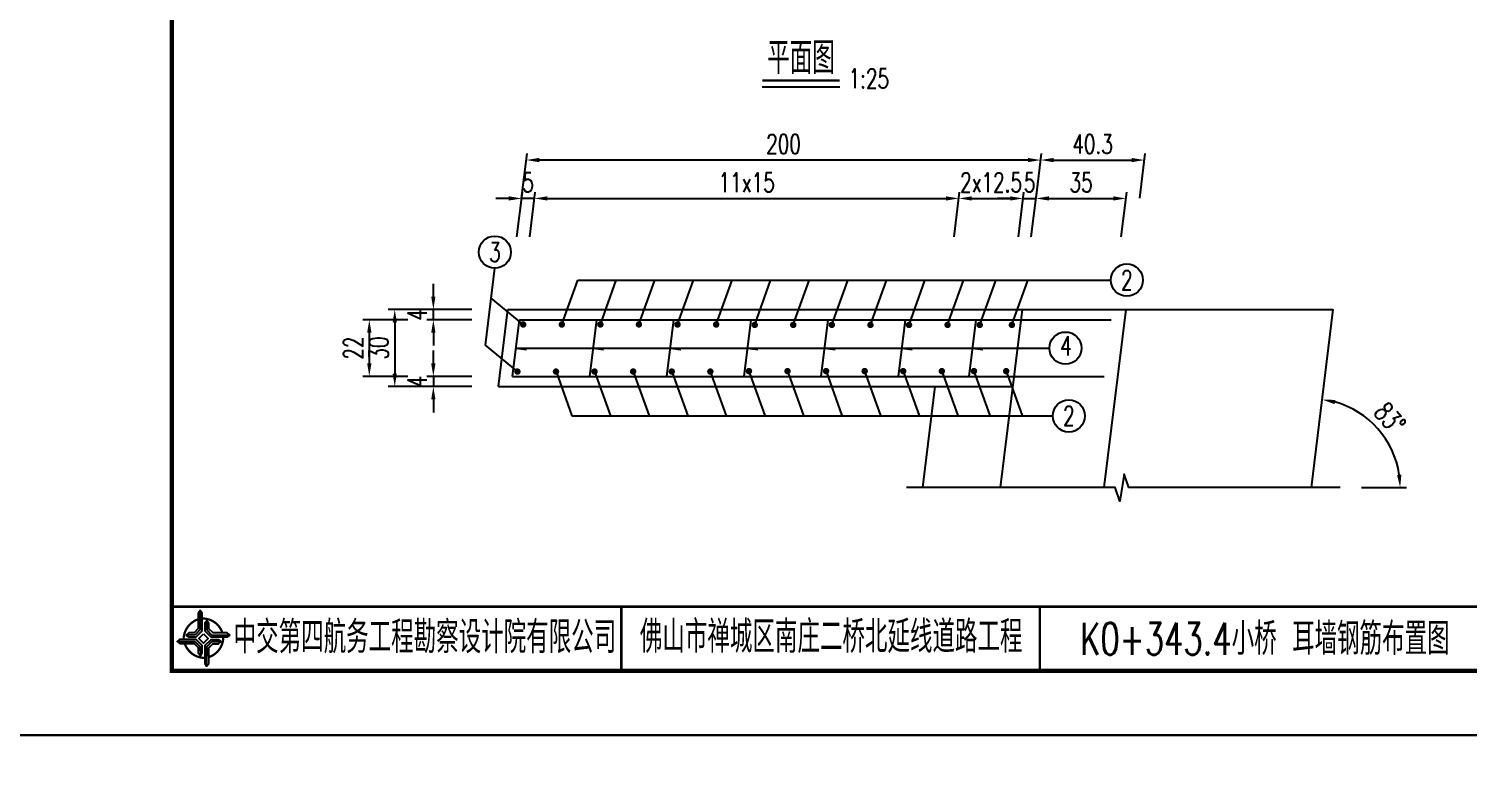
# Model space of a CAD drawing. Header units: millimetres. Extents: x -51 to 12129, y -1309 to -715.
# Drawn here: x 3737.5 to 3961.4, y -1016.5 to -901.8 of the extents above; entities that cross this region are included whole.
import ezdxf
from ezdxf.enums import TextEntityAlignment as Align

# ---------------------------------------------------------------- set-up
doc = ezdxf.new("R2010")
doc.units = ezdxf.units.MM
doc.header["$LTSCALE"] = 0.25
for name, color, linetype in [('图框', 7, 'Continuous'), ('文字', 7, 'Continuous'), ('标注', 4, 'Continuous'), ('次轮廓线', 7, 'Continuous'), ('钢筋', 6, 'Continuous')]:
    doc.layers.add(name, color=color, linetype=linetype)
doc.styles.get("Standard").update_dxf_attribs({"font": 'simplex1.shx', "width": 0.7, "bigfont": 'hztxt.shx'})
doc.dimstyles.new('比例1：25', dxfattribs={"dimtxt": 3, "dimasz": 2, "dimexe": 1, "dimexo": 1, "dimgap": 1, "dimtad": 1, "dimdec": 1, "dimlfac": 2.5, "dimzin": 9, "dimdsep": 46, "dimtxsty": 'Standard', "dimcen": -0.09, "dimclrd": 4, "dimclre": 4, "dimclrt": 7, "dimaunit": 1, "dimadec": 0, "dimazin": 0, "dimtfac": 0.0005, "dimtdec": 1, "dimtix": 1, "dimtmove": 2, "dimatfit": 3, "dimfxl": 0, "dimtolj": 1, "dimtzin": 13, "dimarcsym": 0})

# ---------------------------------------------------------------- blocks, each defined once
blk = doc.blocks.new('tb')
at = {"lineweight": -3}
h = blk.add_hatch(color=256, dxfattribs=at)
h.paths.add_polyline_path([(-1.23, -0.13), (-3.78, -0.14), (-4.14, -0.41), (-1.4, -0.44), (-0.56, -1.24), (-0.54, -2.62), (-0.27, -2.2), (-0.26, -1.06)])
h.paths.add_polyline_path([(0.13, -1.08), (0.14, -3.86), (0.41, -4.26), (0.44, -1.24), (1.25, -0.43), (2.66, -0.43), (2.26, -0.16), (1.07, -0.15)])
h.paths.add_polyline_path([(1.08, 0.3), (3.62, 0.3), (4.02, 0.56), (1.25, 0.57), (0.43, 1.39), (0.43, 2.8), (0.16, 2.41), (0.15, 1.24)])
h.paths.add_polyline_path([(-0.28, 1.21), (-0.28, 3.99), (-0.56, 4.39), (-0.57, 1.41), (-1.38, 0.6), (-2.74, 0.56), (-2.33, 0.3), (-1.2, 0.29)])
for p, q in [((-0.56, 4.39), (-0.57, 1.41)), ((0.43, 2.8), (0.43, 1.39)), ((-1.38, 0.6), (-2.74, 0.56)), ((-0.57, 1.41), (-1.38, 0.6)), ((0.43, 1.39), (1.25, 0.57)), ((1.25, 0.57), (4.02, 0.56)), ((-4.14, -0.41), (-1.4, -0.44)), ((-1.4, -0.44), (-0.56, -1.24)), ((-0.56, -1.24), (-0.54, -2.62)), ((0.41, -4.26), (0.44, -1.24)), ((0.44, -1.24), (1.25, -0.43)), ((1.25, -0.43), (2.66, -0.43))]:
    blk.add_line(p, q, dxfattribs=at)
at = {"lineweight": -3, "const_width": 0.35, "flags": 128}
for points in [[(-0.9, 3.02, 0.324167), (-3.16, -0.14)], [(2.88, 0.92, 0.324403), (-0.24, 3.15)], [(0.75, -2.86, 0.325418), (3.02, 0.26)], [(-2.98, -0.76, 0.322976), (0.14, -2.98)]]:
    blk.add_lwpolyline(points, format="xyb", dxfattribs=at)
at = {"lineweight": -3, "flags": 128}
for points in [[(-0.9, 3.99), (-0.9, 1.58), (-1.53, 0.91), (-2.34, 0.91), (-2.74, 0.56), (-2.33, 0.3), (-1.2, 0.29), (-0.28, 1.21), (-0.28, 3.99), (-0.56, 4.39)], [(3.62, 0.92), (1.43, 0.92), (0.77, 1.54), (0.77, 2.38), (0.43, 2.8), (0.16, 2.41), (0.15, 1.24), (1.08, 0.3), (3.62, 0.3), (4.02, 0.56)], [(-0.04, 0.77), (0.68, 0.04), (-0.04, -0.69), (-0.77, 0.05)], [(-3.73, -0.76), (-1.54, -0.76), (-0.89, -1.39), (-0.89, -2.21), (-0.54, -2.62), (-0.27, -2.2), (-0.26, -1.06), (-1.23, -0.13), (-3.78, -0.14), (-4.14, -0.41)], [(0.75, -3.85), (0.75, -1.43), (1.4, -0.78), (2.26, -0.78), (2.66, -0.43), (2.26, -0.16), (1.07, -0.15), (0.13, -1.08), (0.14, -3.86), (0.41, -4.26)]]:
    blk.add_lwpolyline(points, close=True, dxfattribs=at)
blk = doc.blocks.new('*D234')
at = {"layer": 'Defpoints', "color": 0}
for p in [(3800.43, -945.44), (3813.84, -945.44), (3813.84, -947.04)]:
    blk.add_point(p, dxfattribs=at)
at = {"layer": '次轮廓线', "color": 4, "lineweight": -2}
for p, q in [((3800.43, -943.44), (3800.43, -941.44)), ((3806.43, -945.44), (3799.43, -945.44)), ((3800.43, -947.04), (3800.43, -945.44)), ((3806.43, -947.04), (3799.43, -947.04)), ((3800.43, -949.04), (3800.43, -951.04))]:
    blk.add_line(p, q, dxfattribs=at)
at = {"layer": '次轮廓线', "color": 4}
for points in [[(3800.1, -943.44), (3800.76, -943.44), (3800.43, -945.44)], [(3800.1, -949.04), (3800.76, -949.04), (3800.43, -947.04)]]:
    blk.add_solid(points, dxfattribs=at)
at = {"layer": '次轮廓线', "color": 7, "insert": (3797.93, -946.24), "char_height": 3, "attachment_point": 5, "rotation": 90}
blk.add_mtext('\\A1;4', dxfattribs=at)
blk = doc.blocks.new('*D235')
at = {"layer": 'Defpoints', "color": 0}
for p in [(3812.03, -945.44), (3794.43, -957.44), (3812.03, -957.44)]:
    blk.add_point(p, dxfattribs=at)
at = {"layer": '次轮廓线', "color": 4, "lineweight": -2}
for p, q in [((3800.43, -945.44), (3793.43, -945.44)), ((3794.43, -947.44), (3794.43, -955.44)), ((3800.43, -957.44), (3793.43, -957.44))]:
    blk.add_line(p, q, dxfattribs=at)
at = {"layer": '次轮廓线', "color": 4}
for points in [[(3794.1, -947.44), (3794.76, -947.44), (3794.43, -945.44)], [(3794.1, -955.44), (3794.76, -955.44), (3794.43, -957.44)]]:
    blk.add_solid(points, dxfattribs=at)
at = {"layer": '次轮廓线', "color": 7, "insert": (3791.93, -951.44), "char_height": 3, "attachment_point": 5, "rotation": 90}
blk.add_mtext('\\A1;30', dxfattribs=at)
blk = doc.blocks.new('*D236')
at = {"layer": 'Defpoints', "color": 0}
for p in [(3803.88, -947.04), (3790.47, -955.84), (5074.33, -955.84)]:
    blk.add_point(p, dxfattribs=at)
at = {"layer": '次轮廓线', "color": 4, "lineweight": -2}
for p, q in [((3796.47, -947.04), (3789.47, -947.04)), ((3790.47, -949.04), (3790.47, -953.84)), ((3796.47, -955.84), (3789.47, -955.84))]:
    blk.add_line(p, q, dxfattribs=at)
at = {"layer": '次轮廓线', "color": 4}
for points in [[(3790.14, -949.04), (3790.8, -949.04), (3790.47, -947.04)], [(3790.14, -953.84), (3790.8, -953.84), (3790.47, -955.84)]]:
    blk.add_solid(points, dxfattribs=at)
at = {"layer": '次轮廓线', "color": 7, "insert": (3787.97, -951.44), "char_height": 3, "attachment_point": 5, "rotation": 90}
blk.add_mtext('\\A1;22', dxfattribs=at)
blk = doc.blocks.new('*D237')
at = {"layer": 'Defpoints', "color": 0}
for p in [(3814.63, -955.84), (3800.43, -957.44), (3814.63, -957.44)]:
    blk.add_point(p, dxfattribs=at)
at = {"layer": '次轮廓线', "color": 4, "lineweight": -2}
for p, q in [((3800.43, -953.84), (3800.43, -951.84)), ((3806.43, -955.84), (3799.43, -955.84)), ((3800.43, -955.84), (3800.43, -957.44)), ((3806.43, -957.44), (3799.43, -957.44)), ((3800.43, -959.44), (3800.43, -961.44))]:
    blk.add_line(p, q, dxfattribs=at)
at = {"layer": '次轮廓线', "color": 4}
for points in [[(3800.1, -953.84), (3800.76, -953.84), (3800.43, -955.84)], [(3800.1, -959.44), (3800.76, -959.44), (3800.43, -957.44)]]:
    blk.add_solid(points, dxfattribs=at)
at = {"layer": '次轮廓线', "color": 7, "insert": (3797.93, -956.64), "char_height": 3, "attachment_point": 5, "rotation": 90}
blk.add_mtext('\\A1;4', dxfattribs=at)
blk = doc.blocks.new('*D238')
at = {"layer": 'Defpoints', "color": 0}
for p in [(3814.89, -922.2), (3812.53, -941.41), (3892.53, -941.41)]:
    blk.add_point(p, dxfattribs=at)
at = {"layer": '次轮廓线', "color": 4, "lineweight": -2}
for p, q in [((3814.16, -928.15), (3815.01, -921.2)), ((3892.89, -922.2), (3816.89, -922.2)), ((3894.16, -928.15), (3895.01, -921.2))]:
    blk.add_line(p, q, dxfattribs=at)
at = {"layer": '次轮廓线', "color": 4}
for points in [[(3816.89, -921.87), (3816.89, -922.53), (3814.89, -922.2)], [(3892.89, -921.87), (3892.89, -922.53), (3894.89, -922.2)]]:
    blk.add_solid(points, dxfattribs=at)
at = {"layer": '次轮廓线', "color": 7, "insert": (3854.89, -919.7), "char_height": 3, "attachment_point": 5}
blk.add_mtext('\\A1;200', dxfattribs=at)
blk = doc.blocks.new('*D239')
at = {"layer": 'Defpoints', "color": 0}
for p in [(3911.01, -922.2), (3892.04, -945.41), (3908.16, -945.41)]:
    blk.add_point(p, dxfattribs=at)
at = {"layer": '次轮廓线', "color": 4, "lineweight": -2}
for p, q in [((3894.16, -928.15), (3895.01, -921.2)), ((3896.89, -922.2), (3909.01, -922.2)), ((3910.28, -928.15), (3911.13, -921.2))]:
    blk.add_line(p, q, dxfattribs=at)
at = {"layer": '次轮廓线', "color": 4}
for points in [[(3896.89, -921.87), (3896.89, -922.53), (3894.89, -922.2)], [(3909.01, -921.87), (3909.01, -922.53), (3911.01, -922.2)]]:
    blk.add_solid(points, dxfattribs=at)
at = {"layer": '次轮廓线', "color": 7, "insert": (3902.95, -919.7), "char_height": 3, "attachment_point": 5}
blk.add_mtext('\\A1;40.3', dxfattribs=at)
blk = doc.blocks.new('*D240')
at = {"layer": 'Defpoints', "color": 0}
for p in [(3814.16, -928.17), (3812.29, -943.39), (3814.29, -943.39)]:
    blk.add_point(p, dxfattribs=at)
at = {"layer": '次轮廓线', "color": 4, "lineweight": -2}
for p, q in [((3812.16, -928.17), (3810.16, -928.17)), ((3813.42, -934.12), (3814.28, -927.17)), ((3816.16, -928.17), (3814.16, -928.17)), ((3815.42, -934.12), (3816.28, -927.17)), ((3818.16, -928.17), (3820.16, -928.17))]:
    blk.add_line(p, q, dxfattribs=at)
at = {"layer": '次轮廓线', "color": 4}
for points in [[(3812.16, -927.84), (3812.16, -928.5), (3814.16, -928.17)], [(3818.16, -927.84), (3818.16, -928.5), (3816.16, -928.17)]]:
    blk.add_solid(points, dxfattribs=at)
at = {"layer": '次轮廓线', "color": 7, "insert": (3815.16, -925.67), "char_height": 3, "attachment_point": 5}
blk.add_mtext('\\A1;5', dxfattribs=at)
blk = doc.blocks.new('*D241')
at = {"layer": 'Defpoints', "color": 0}
for p in [(3882.16, -928.17), (3814.29, -943.39), (3880.29, -943.39)]:
    blk.add_point(p, dxfattribs=at)
at = {"layer": '次轮廓线', "color": 4, "lineweight": -2}
for p, q in [((3815.42, -934.12), (3816.28, -927.17)), ((3818.16, -928.17), (3880.16, -928.17)), ((3881.42, -934.12), (3882.28, -927.17))]:
    blk.add_line(p, q, dxfattribs=at)
at = {"layer": '次轮廓线', "color": 4}
for points in [[(3818.16, -927.84), (3818.16, -928.5), (3816.16, -928.17)], [(3880.16, -927.84), (3880.16, -928.5), (3882.16, -928.17)]]:
    blk.add_solid(points, dxfattribs=at)
at = {"layer": '次轮廓线', "color": 7, "insert": (3849.16, -925.67), "char_height": 3, "attachment_point": 5}
blk.add_mtext('\\A1;11x15', dxfattribs=at)
blk = doc.blocks.new('*D242')
at = {"layer": 'Defpoints', "color": 0}
for p in [(3892.16, -928.17), (3880.29, -943.39), (3890.29, -943.39)]:
    blk.add_point(p, dxfattribs=at)
at = {"layer": '次轮廓线', "color": 4, "lineweight": -2}
for p, q in [((3881.42, -934.12), (3882.28, -927.17)), ((3884.16, -928.17), (3890.16, -928.17)), ((3891.42, -934.12), (3892.28, -927.17))]:
    blk.add_line(p, q, dxfattribs=at)
at = {"layer": '次轮廓线', "color": 4}
for points in [[(3884.16, -927.84), (3884.16, -928.5), (3882.16, -928.17)], [(3890.16, -927.84), (3890.16, -928.5), (3892.16, -928.17)]]:
    blk.add_solid(points, dxfattribs=at)
at = {"layer": '次轮廓线', "color": 7, "insert": (3887.16, -925.67), "char_height": 3, "attachment_point": 5}
blk.add_mtext('\\A1;2x12.5', dxfattribs=at)
blk = doc.blocks.new('*D243')
at = {"layer": 'Defpoints', "color": 0}
for p in [(3894.16, -928.17), (3890.29, -943.39), (3892.29, -943.39)]:
    blk.add_point(p, dxfattribs=at)
at = {"layer": '次轮廓线', "color": 4, "lineweight": -2}
for p, q in [((3890.16, -928.17), (3888.16, -928.17)), ((3891.42, -934.12), (3892.28, -927.17)), ((3892.16, -928.17), (3894.16, -928.17)), ((3893.42, -934.12), (3894.28, -927.17)), ((3896.16, -928.17), (3898.16, -928.17))]:
    blk.add_line(p, q, dxfattribs=at)
at = {"layer": '次轮廓线', "color": 4}
for points in [[(3890.16, -927.84), (3890.16, -928.5), (3892.16, -928.17)], [(3896.16, -927.84), (3896.16, -928.5), (3894.16, -928.17)]]:
    blk.add_solid(points, dxfattribs=at)
at = {"layer": '次轮廓线', "color": 7, "insert": (3893.16, -925.67), "char_height": 3, "attachment_point": 5}
blk.add_mtext('\\A1;5', dxfattribs=at)
blk = doc.blocks.new('*D244')
at = {"layer": 'Defpoints', "color": 0}
for p in [(3908.16, -928.17), (3891.55, -949.39), (3905.55, -949.39)]:
    blk.add_point(p, dxfattribs=at)
at = {"layer": '次轮廓线', "color": 4, "lineweight": -2}
for p, q in [((3893.42, -934.12), (3894.28, -927.17)), ((3896.16, -928.17), (3906.16, -928.17)), ((3907.42, -934.12), (3908.28, -927.17))]:
    blk.add_line(p, q, dxfattribs=at)
at = {"layer": '次轮廓线', "color": 4}
for points in [[(3896.16, -927.84), (3896.16, -928.5), (3894.16, -928.17)], [(3906.16, -927.84), (3906.16, -928.5), (3908.16, -928.17)]]:
    blk.add_solid(points, dxfattribs=at)
at = {"layer": '次轮廓线', "color": 7, "insert": (3901.16, -925.67), "char_height": 3, "attachment_point": 5}
blk.add_mtext('\\A1;35', dxfattribs=at)
blk = doc.blocks.new('*D245')
at = {"layer": 'Defpoints', "color": 0}
for p in [(3940.39, -945.44), (3949.21, -966.73), (3908.57, -973.14), (3936.99, -973.14), (3941.45, -973.14)]:
    blk.add_point(p, dxfattribs=at)
at = {"layer": '次轮廓线', "color": 4, "lineweight": -2}
blk.add_line((3944.79, -973.14), (3951.79, -973.14), dxfattribs=at)
blk.add_arc((3936.99, -973.14), 13.8, 8.3138, 74.6862, dxfattribs=at)
at = {"layer": '次轮廓线', "color": 4}
for points in [[(3940.57, -960.16), (3940.7, -959.51), (3938.67, -959.45)], [(3950.98, -971.12), (3950.31, -971.17), (3950.79, -973.14)]]:
    blk.add_solid(points, dxfattribs=at)
at = {"layer": '次轮廓线', "color": 7, "insert": (3949.2, -962.34), "char_height": 3, "attachment_point": 5, "rotation": 311.5}
blk.add_mtext('\\A1;83°', dxfattribs=at)
blk = doc.blocks.new('123')
at = {"layer": '图框', "color": 2}
blk.add_lwpolyline([(369.33, -1011.65), (369.33, -714.65), (-50.67, -714.65), (-50.67, -1011.65)], close=True, dxfattribs=at)

msp = doc.modelspace()

# ---------------------------------------------------------------- linework, layer by layer
for points, const_width in [([(4139.75412, -724.65472), (3759.75412, -724.65472), (3759.75412, -1001.65472), (4139.75412, -1001.65472), (4139.75412, -724.65472)], 0.7), ([(3759.75412, -991.65472), (4139.75412, -991.65472)], 0.4)]:
    msp.add_lwpolyline(points, dxfattribs=dict(const_width=const_width))
at = {"ltscale": 2}
msp.add_lwpolyline([(3941.44601, -973.14015), (3908.57248, -973.14015), (3907.87248, -971.04015), (3907.17248, -975.24015), (3906.47248, -973.14015), (3873.99352, -973.14015)], dxfattribs=at)
at = {"layer": '图框', "const_width": 0.4}
for points in [[(3829.64754, -991.65472), (3829.64754, -1001.65472)], [(3894.75412, -1001.65472), (3894.75412, -991.65472)]]:
    msp.add_lwpolyline(points, dxfattribs=at)
at = {"layer": '文字'}
msp.add_line((3851.57154, -910.83253), (3863.63847, -910.83253), dxfattribs=at)
at = {"layer": '文字', "const_width": 0.4}
msp.add_lwpolyline([(3851.57154, -909.83253), (3863.63847, -909.83253)], dxfattribs=at)
at = {"layer": '标注'}
for p, q in [((3808.52739, -951.01541), (3810.00081, -939.01541)), ((3820.40612, -947.77245), (3822.88184, -940.86508)), ((3822.88184, -940.86508), (3905.78401, -940.86508)), ((3826.40612, -947.77245), (3828.88184, -940.86508)), ((3832.40612, -947.77245), (3834.88184, -940.86508)), ((3838.40612, -947.77245), (3840.88184, -940.86508)), ((3844.40612, -947.77245), (3846.88184, -940.86508)), ((3850.41421, -947.83833), (3852.88993, -940.93096)), ((3856.40612, -947.83833), (3858.88184, -940.93096)), ((3862.40612, -947.83833), (3864.88184, -940.93096)), ((3868.40612, -947.83833), (3870.88184, -940.93096)), ((3874.40612, -947.83833), (3876.88184, -940.93096)), ((3880.40612, -947.83833), (3882.88184, -940.93096)), ((3885.40612, -947.83833), (3887.88184, -940.93096)), ((3890.40612, -947.83833), (3892.88184, -940.93096)), ((3814.40612, -947.77245), (3809.42642, -943.69344)), ((3813.5071, -955.09442), (3808.52739, -951.01541)), ((3813.29735, -951.44442), (3896.23283, -951.44442)), ((3813.29735, -951.44442), (3814.89737, -951.66928)), ((3825.29735, -951.44442), (3826.89737, -951.66928)), ((3837.29735, -951.44442), (3838.89737, -951.66928)), ((3849.29735, -951.44442), (3850.89737, -951.66928)), ((3861.29735, -951.44442), (3862.89737, -951.66928)), ((3873.29735, -951.44442), (3874.89737, -951.66928)), ((3884.29735, -951.44442), (3885.89737, -951.66928)), ((3819.5071, -955.09442), (3821.98281, -962.0018)), ((3825.5071, -955.09442), (3827.98281, -962.0018)), ((3831.5071, -955.09442), (3833.98281, -962.0018)), ((3837.5071, -955.09442), (3839.98281, -962.0018)), ((3843.5071, -955.09442), (3845.98281, -962.0018)), ((3849.51519, -955.02855), (3851.9909, -961.93592)), ((3855.5071, -955.02855), (3857.98281, -961.93592)), ((3861.5071, -955.02855), (3863.98281, -961.93592)), ((3867.5071, -955.02855), (3869.98281, -961.93592)), ((3873.5071, -955.02855), (3875.98281, -961.93592)), ((3879.5071, -955.02855), (3881.98281, -961.93592)), ((3884.5071, -955.02855), (3886.98281, -961.93592)), ((3889.5071, -955.02855), (3891.98281, -961.93592)), ((3821.98281, -962.0018), (3896.75944, -962.0018))]:
    msp.add_line(p, q, dxfattribs=at)
for centre in [(3810.00081, -936.51541), (3908.28401, -940.86508), (3898.73283, -951.44442), (3899.25944, -962.0018)]:
    msp.add_circle(centre, 2.5, dxfattribs=at)
at = {"layer": '次轮廓线'}
for p, q in [((3810.56064, -957.44442), (3812.03406, -945.44442)), ((3812.03406, -945.44442), (3940.39406, -945.44442)), ((3888.63345, -973.14015), (3892.03406, -945.44442)), ((3904.75345, -973.14015), (3908.15406, -945.44442)), ((3936.99345, -973.14015), (3940.39406, -945.44442)), ((3810.56064, -957.44442), (3890.56064, -957.44442)), ((3876.54333, -973.14015), (3878.47053, -957.44442))]:
    msp.add_line(p, q, dxfattribs=at)
at = {"layer": '钢筋', "linetype": 'Continuous'}
for p, q in [((3812.7571, -955.84442), (3813.8376, -947.04442)), ((3813.8376, -947.04442), (3905.8376, -947.04442)), ((3824.7571, -955.84442), (3825.8376, -947.04442)), ((3836.7571, -955.84442), (3837.8376, -947.04442)), ((3848.7571, -955.84442), (3849.8376, -947.04442)), ((3860.7571, -955.84442), (3861.8376, -947.04442)), ((3872.7571, -955.84442), (3873.8376, -947.04442)), ((3883.7571, -955.84442), (3884.8376, -947.04442)), ((3812.7571, -955.84442), (3904.7571, -955.84442))]:
    msp.add_line(p, q, dxfattribs=at)
at = {"layer": '钢筋', "const_width": 0.5}
for points in [[(3814.15612, -947.77245, 1), (3814.65612, -947.77245, 1)], [(3820.15612, -947.77245, 1), (3820.65612, -947.77245, 1)], [(3826.15612, -947.77245, 1), (3826.65612, -947.77245, 1)], [(3832.15612, -947.77245, 1), (3832.65612, -947.77245, 1)], [(3838.15612, -947.77245, 1), (3838.65612, -947.77245, 1)], [(3844.15612, -947.77245, 1), (3844.65612, -947.77245, 1)], [(3850.16421, -947.83833, 1), (3850.66421, -947.83833, 1)], [(3856.15612, -947.83833, 1), (3856.65612, -947.83833, 1)], [(3862.15612, -947.83833, 1), (3862.65612, -947.83833, 1)], [(3868.15612, -947.83833, 1), (3868.65612, -947.83833, 1)], [(3874.15612, -947.83833, 1), (3874.65612, -947.83833, 1)], [(3880.15612, -947.83833, 1), (3880.65612, -947.83833, 1)], [(3885.15612, -947.83833, 1), (3885.65612, -947.83833, 1)], [(3890.15612, -947.83833, 1), (3890.65612, -947.83833, 1)], [(3813.2571, -955.09442, -1), (3813.7571, -955.09442, -1)], [(3819.2571, -955.09442, -1), (3819.7571, -955.09442, -1)], [(3825.2571, -955.09442, -1), (3825.7571, -955.09442, -1)], [(3831.2571, -955.09442, -1), (3831.7571, -955.09442, -1)], [(3837.2571, -955.09442, -1), (3837.7571, -955.09442, -1)], [(3843.2571, -955.09442, -1), (3843.7571, -955.09442, -1)], [(3849.26519, -955.02855, -1), (3849.76519, -955.02855, -1)], [(3855.2571, -955.02855, -1), (3855.7571, -955.02855, -1)], [(3861.2571, -955.02855, -1), (3861.7571, -955.02855, -1)], [(3867.2571, -955.02855, -1), (3867.7571, -955.02855, -1)], [(3873.2571, -955.02855, -1), (3873.7571, -955.02855, -1)], [(3879.2571, -955.02855, -1), (3879.7571, -955.02855, -1)], [(3884.2571, -955.02855, -1), (3884.7571, -955.02855, -1)], [(3889.2571, -955.02855, -1), (3889.7571, -955.02855, -1)]]:
    msp.add_lwpolyline(points, format="xyb", close=True, dxfattribs=at)

# ---------------------------------------------------------------- block references
at = {"lineweight": -3}
msp.add_blockref('tb', (3764.74985, -996.64938), dxfattribs=at)
at = {"layer": '标注'}
for p in [(3780, 0), (3780, -297)]:
    msp.add_blockref('123', p, dxfattribs=at)

# ---------------------------------------------------------------- texts
at = {"linetype": 'Continuous', "width": 0.7}
for s, p in [('3', (3810.00081, -936.51541)), ('2', (3908.28401, -940.86508)), ('2', (3899.25944, -962.0018))]:
    msp.add_text(s, height=3, dxfattribs=at).set_placement(p, align=Align.MIDDLE_CENTER)
msp.add_text('4', height=3, dxfattribs=at).set_placement((3898.82295, -952.57656), align=Align.CENTER)
at = {"layer": '图框', "width": 0.7}
for s, p in [('中交第四航务工程勘察设计院有限公司', (3799.11923, -996.40628)), ('佛山市禅城区南庄二桥北延线道路工程', (3862.29837, -996.34002)), ('K0+343.4小桥 耳墙钢筋布置图', (3929.75412, -996.65472))]:
    msp.add_text(s, height=5, dxfattribs=at).set_placement(p, align=Align.MIDDLE_CENTER)
at = {"layer": '文字', "width": 0.7}
for s, height, p in [('平面图', 5, (3857.60516, -906.3207)), ('1:25', 3, (3868.15616, -909.53344))]:
    msp.add_text(s, height=height, dxfattribs=at).set_placement(p, align=Align.MIDDLE_CENTER)

# ---------------------------------------------------------------- dimensions: what is measured, and where the dimension line sits
at = {"layer": '次轮廓线'}
for base, p1, p2, picture, middle in [((3814.88809, -922.20023), (3892.52884, -941.41472), (3812.52884, -941.41472), '*D238', (3854.88809, -919.70023)), ((3911.00809, -922.20023), (3892.03771, -945.41472), (3908.15771, -945.41472), '*D239', (3902.94809, -919.70023)), ((3814.15503, -928.17053), (3814.28692, -943.38502), (3812.28692, -943.38502), '*D240', (3815.15503, -925.67053)), ((3894.15503, -928.17053), (3890.28692, -943.38502), (3892.28692, -943.38502), '*D243', (3893.15503, -925.67053)), ((3908.15503, -928.17053), (3891.55021, -949.38502), (3905.55021, -949.38502), '*D244', (3901.15503, -925.67053))]:
    dim = msp.add_linear_dim(base=base, p1=p1, p2=p2, dimstyle='比例1：25', dxfattribs=at)
    dim.commit()
    dim.dimension.update_dxf_attribs({"geometry": picture, "text_midpoint": middle})
for base, p1, p2, text, picture, middle in [((3882.15503, -928.17053), (3814.28692, -943.38502), (3880.28692, -943.38502), '11x15', '*D241', (3849.15503, -925.67053)), ((3892.15503, -928.17053), (3880.28692, -943.38502), (3890.28692, -943.38502), '2x12.5', '*D242', (3887.15503, -925.67053))]:
    dim = msp.add_linear_dim(base=base, p1=p1, p2=p2, text=text, dimstyle='比例1：25', dxfattribs=at)
    dim.commit()
    dim.dimension.update_dxf_attribs({"geometry": picture, "text_midpoint": middle})
for base, p1, p2, picture, middle in [((3800.42961, -945.44442), (3813.8376, -947.04442), (3813.8376, -945.44442), '*D234', (3797.92961, -946.24442)), ((3794.42961, -957.44442), (3812.03406, -945.44442), (3812.03406, -957.44442), '*D235', (3791.92961, -951.44442)), ((3790.47096, -955.84442), (3803.87896, -947.04442), (5074.33498, -955.84442), '*D236', (3787.97096, -951.44442)), ((3800.42961, -957.44442), (3814.62786, -955.84442), (3814.62786, -957.44442), '*D237', (3797.92961, -956.64442))]:
    dim = msp.add_linear_dim(base=base, p1=p1, p2=p2, angle=90, dimstyle='比例1：25', dxfattribs=at)
    dim.commit()
    dim.dimension.update_dxf_attribs({"geometry": picture, "text_midpoint": middle})
dim = msp.add_angular_dim_2l(base=(3949.21161, -966.73454), line1=((3936.99345, -973.14015), (3940.39406, -945.44442)), line2=((3941.44601, -973.14015), (3908.57248, -973.14015)), dimstyle='比例1：25', dxfattribs=at)
dim.commit()
dim.dimension.update_dxf_attribs({"geometry": '*D245', "text_midpoint": (3949.19804, -962.34244)})

doc.saveas('drawing.dxf')
